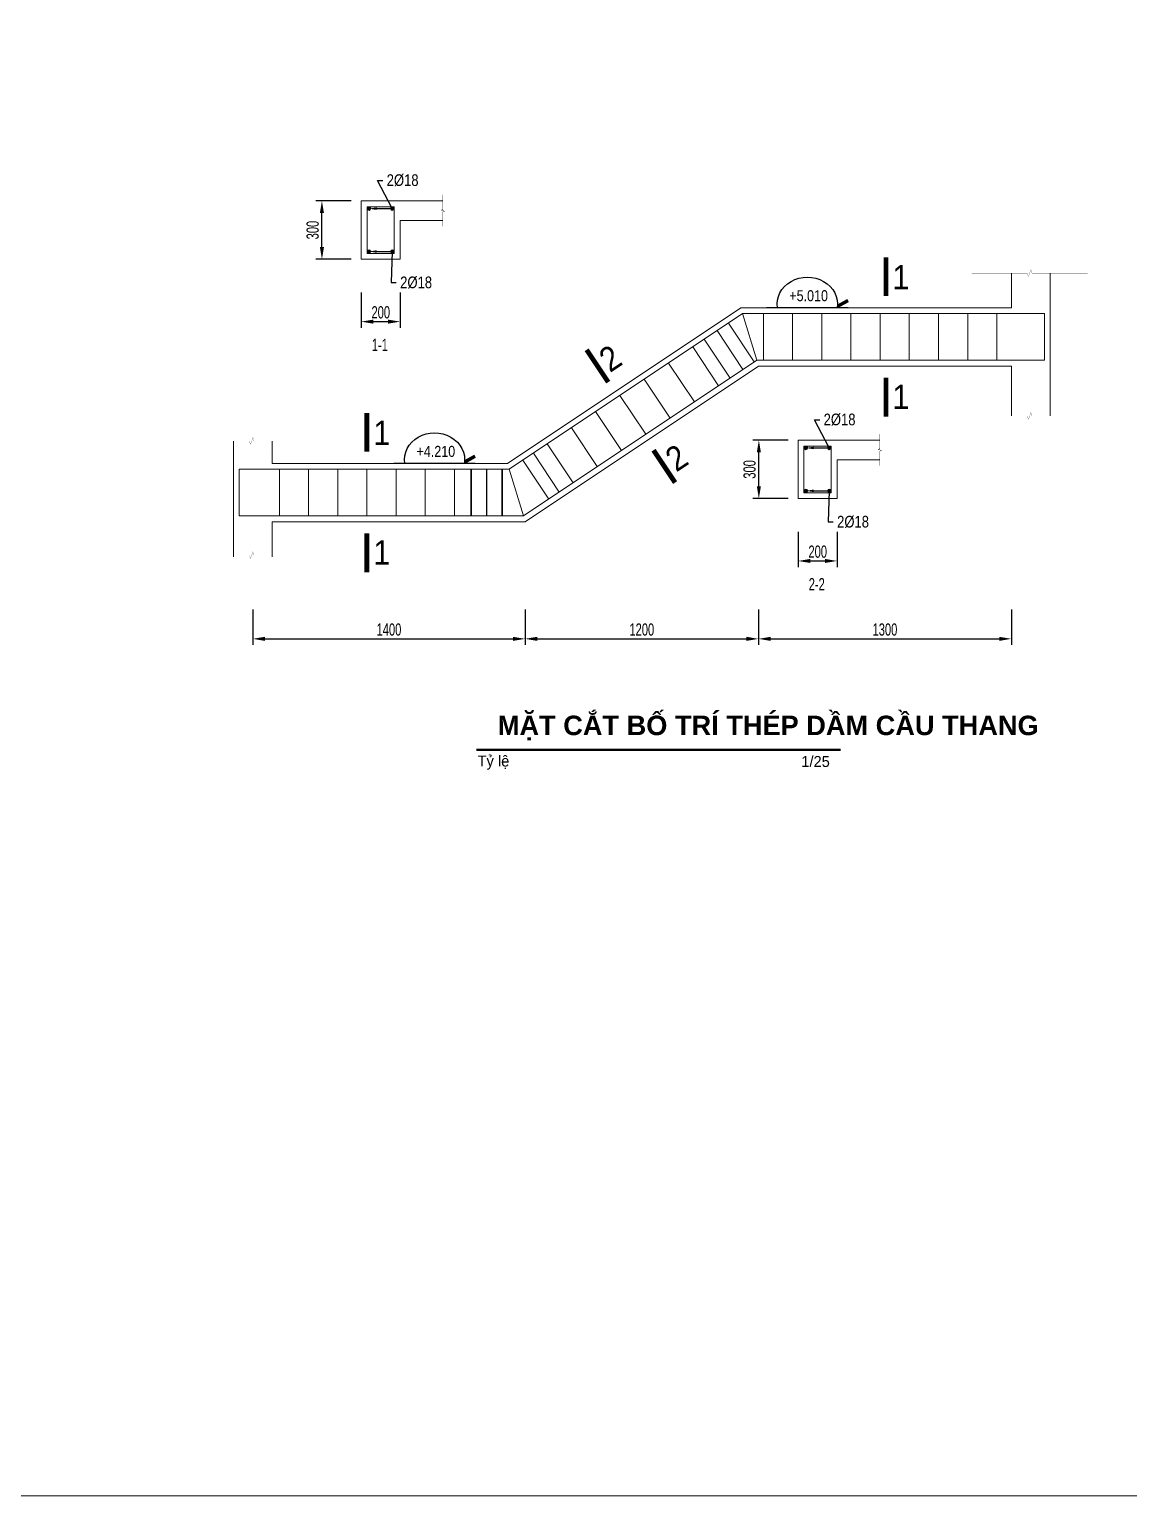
# Model space of a CAD drawing. Extents: x -1107188 to -523840, y 39692 to 514392.
# Drawn here: x -1080385 to -1057776, y 277792 to 307936 of the extents above; entities that cross this region are included whole.
import ezdxf
from ezdxf import colors
from ezdxf.entities.mleader import LeaderData, LeaderLine
from ezdxf.enums import TextEntityAlignment as Align
from ezdxf.math import Vec2, Vec3

# ---------------------------------------------------------------- set-up
doc = ezdxf.new("R2010")
doc.units = 0
doc.layers.get('0').update_dxf_attribs({"color": 255, "linetype": 'CONTINUOUS'})
doc.layers.get('DEFPOINTS').update_dxf_attribs({"linetype": 'CONTINUOUS'})
for name, color, linetype, lineweight in [('00-KH O SAN', 6, 'CONTINUOUS', 9), ('00-KICH THUOC', 6, 'CONTINUOUS', 9), ('00-NETBAO', 5, 'CONTINUOUS', 9), ('00-THEP', 1, 'CONTINUOUS', 18), ('Ap0314_Kh', 253, 'CONTINUOUS', 15)]:
    doc.layers.add(name, color=color, linetype=linetype, lineweight=lineweight)
doc.layers.add('TAGS', color=60, linetype='CONTINUOUS')
doc.layers.add('TEXT', color=7, linetype='CONTINUOUS')
doc.styles.add('Ap_Vni-helve', font='', dxfattribs={"width": 0.8, "height": 1})
doc.styles.add('KICHTHUOC', font='', dxfattribs={"width": 0.8})
doc.styles.add('SO BV', font='', dxfattribs={"height": 200})
doc.styles.add('SWISS-CONDENSE', font='')
doc.styles.add('TEN BV', font='', dxfattribs={"height": 350})
doc.styles.add('Title-Text-1', font='arial.ttf', dxfattribs={"width": 0.8, "height": 6})
doc.styles.add('VNI-HELVE-CONDENSEN', font='')
doc.styles.get('Ap_Vni-helve').set_extended_font_data('VNI-Helve')
doc.styles.get('KICHTHUOC').set_extended_font_data('VNI-Helve-Condense')
doc.styles.get('SO BV').set_extended_font_data('VNI-Helve-Condense')
doc.styles.get('SWISS-CONDENSE').set_extended_font_data('VNI-Swiss-Condense')
doc.styles.get('TEN BV').set_extended_font_data('VNI-Helve-Condense', bold=True)
doc.styles.get('VNI-HELVE-CONDENSEN').set_extended_font_data('VNI-Helve-Condense')
doc.dimstyles.new('DIM 25', dxfattribs={"dimtxt": 2.5, "dimasz": 2.5, "dimexe": 1.25, "dimexo": 0.625, "dimtad": 1, "dimdec": 0, "dimtxsty": 'KICHTHUOC', "dimcen": 2.5, "dimclrd": 1, "dimclre": 1, "dimclrt": 2, "dimadec": 0, "dimazin": 0, "dimtfac": 1, "dimtdec": 0, "dimtix": 1, "dimtmove": 0, "dimatfit": 3, "dimfxl": 6, "dimfxlon": 1, "dimarcsym": 0})

# ---------------------------------------------------------------- blocks, each defined once
blk = doc.blocks.new('*D1371')
at = {"layer": '00-KH O SAN', "color": 1, "lineweight": -2, "transparency": 16777216}
for p, q in [((-1075789, 296006), (-1075789, 295281)), ((-1070189, 296006), (-1070189, 295281)), ((-1075539, 295406), (-1070439, 295406))]:
    blk.add_line(p, q, dxfattribs=at)
at = {"layer": '00-KH O SAN', "color": 1, "transparency": 16777216}
for points in [[(-1075539, 295448), (-1075539, 295364), (-1075789, 295406)], [(-1070439, 295448), (-1070439, 295364), (-1070189, 295406)]]:
    blk.add_solid(points, dxfattribs=at)
at = {"layer": 'DEFPOINTS', "color": 0, "transparency": 16777216}
for p in [(-1075789, 297812), (-1070189, 297812), (-1070189, 295406)]:
    blk.add_point(p, dxfattribs=at)
at = {"layer": '00-KH O SAN', "color": 2, "transparency": 16777216, "insert": (-1072989, 295596), "char_height": 250, "attachment_point": 5, "style": 'KICHTHUOC'}
blk.add_mtext('1400', dxfattribs=at)
blk = doc.blocks.new('*D1375')
at = {"layer": '00-KH O SAN', "color": 1, "lineweight": -2, "transparency": 16777216}
for p, q in [((-1070189, 296006), (-1070189, 295281)), ((-1065389, 296006), (-1065389, 295281)), ((-1069939, 295406), (-1065639, 295406))]:
    blk.add_line(p, q, dxfattribs=at)
at = {"layer": '00-KH O SAN', "color": 1, "transparency": 16777216}
for points in [[(-1069939, 295448), (-1069939, 295364), (-1070189, 295406)], [(-1065639, 295448), (-1065639, 295364), (-1065389, 295406)]]:
    blk.add_solid(points, dxfattribs=at)
at = {"layer": 'DEFPOINTS', "color": 0, "transparency": 16777216}
for p in [(-1065389, 301012), (-1070189, 297812), (-1065389, 295406)]:
    blk.add_point(p, dxfattribs=at)
at = {"layer": '00-KH O SAN', "color": 2, "transparency": 16777216, "insert": (-1067789, 295596), "char_height": 250, "attachment_point": 5, "style": 'KICHTHUOC'}
blk.add_mtext('1200', dxfattribs=at)
blk = doc.blocks.new('*D1372')
at = {"layer": '00-KH O SAN', "color": 1, "lineweight": -2, "transparency": 16777216}
for p, q in [((-1065389, 296006), (-1065389, 295281)), ((-1060189, 296006), (-1060189, 295281)), ((-1065139, 295406), (-1060439, 295406))]:
    blk.add_line(p, q, dxfattribs=at)
at = {"layer": '00-KH O SAN', "color": 1, "transparency": 16777216}
for points in [[(-1065139, 295448), (-1065139, 295364), (-1065389, 295406)], [(-1060439, 295448), (-1060439, 295364), (-1060189, 295406)]]:
    blk.add_solid(points, dxfattribs=at)
at = {"layer": 'DEFPOINTS', "color": 0, "transparency": 16777216}
for p in [(-1065389, 301012), (-1060189, 301012), (-1060189, 295406)]:
    blk.add_point(p, dxfattribs=at)
at = {"layer": '00-KH O SAN', "color": 2, "transparency": 16777216, "insert": (-1062789, 295596), "char_height": 250, "attachment_point": 5, "style": 'KICHTHUOC'}
blk.add_mtext('1300', dxfattribs=at)
blk = doc.blocks.new('*U1369')
at = {"layer": '00-THEP'}
blk.add_line((0, -120), (0, 120), dxfattribs=at)
blk = doc.blocks.new('*U1370')
at = {"layer": '00-THEP', "color": 0, "linetype": 'ByBlock', "lineweight": -2, "transparency": 16777216}
for p in [(0, 0), (1, 0), (2, 0), (3, 0)]:
    blk.add_blockref('*U1369', p, dxfattribs=at)
blk = doc.blocks.new('*U1361')
at = {"layer": '00-THEP', "xscale": 4, "yscale": 4, "zscale": 4}
blk.add_blockref('*U1370', (-6, 0), dxfattribs=at)
blk = doc.blocks.new('*U1368')
at = {"layer": '00-THEP', "color": 0, "linetype": 'ByBlock', "lineweight": -2, "transparency": 16777216}
for p in [(0, 0), (320, 0), (640, 0)]:
    blk.add_blockref('*U1361', p, dxfattribs=at)
blk = doc.blocks.new('*D1379')
at = {"layer": '00-KH O SAN', "color": 1, "lineweight": -2, "transparency": 16777216}
for p, q in [((-1073559, 302527), (-1073559, 301802)), ((-1072759, 302527), (-1072759, 301802)), ((-1073309, 301927), (-1073009, 301927))]:
    blk.add_line(p, q, dxfattribs=at)
at = {"layer": '00-KH O SAN', "color": 1, "transparency": 16777216}
for points in [[(-1073309, 301968), (-1073309, 301885), (-1073559, 301927)], [(-1073009, 301968), (-1073009, 301885), (-1072759, 301927)]]:
    blk.add_solid(points, dxfattribs=at)
at = {"layer": 'DEFPOINTS', "color": 0, "transparency": 16777216}
for p in [(-1073559, 303209), (-1072759, 303209), (-1072759, 301927)]:
    blk.add_point(p, dxfattribs=at)
at = {"layer": '00-KH O SAN', "color": 2, "transparency": 16777216, "insert": (-1073157, 302117), "char_height": 250, "attachment_point": 5, "style": 'KICHTHUOC'}
blk.add_mtext('200', dxfattribs=at)
blk = doc.blocks.new('*D1376')
at = {"layer": '00-KH O SAN', "color": 1, "lineweight": -2, "transparency": 16777216}
for p, q in [((-1073767, 304409), (-1074492, 304409)), ((-1074367, 303459), (-1074367, 304159)), ((-1073767, 303209), (-1074492, 303209))]:
    blk.add_line(p, q, dxfattribs=at)
at = {"layer": '00-KH O SAN', "color": 1, "transparency": 16777216}
for points in [[(-1074409, 304159), (-1074325, 304159), (-1074367, 304409)], [(-1074409, 303459), (-1074325, 303459), (-1074367, 303209)]]:
    blk.add_solid(points, dxfattribs=at)
at = {"layer": 'DEFPOINTS', "color": 0, "transparency": 16777216}
for p in [(-1074367, 304409), (-1073559, 304409), (-1073559, 303209)]:
    blk.add_point(p, dxfattribs=at)
at = {"layer": '00-KH O SAN', "color": 2, "transparency": 16777216, "insert": (-1074557, 303809), "char_height": 250, "attachment_point": 5, "rotation": 90, "style": 'KICHTHUOC'}
blk.add_mtext('300', dxfattribs=at)
blk = doc.blocks.new('*D1377')
at = {"layer": '00-KH O SAN', "color": 1, "lineweight": -2, "transparency": 16777216}
for p, q in [((-1064574, 297607), (-1064574, 296882)), ((-1063774, 297607), (-1063774, 296882)), ((-1064324, 297007), (-1064024, 297007))]:
    blk.add_line(p, q, dxfattribs=at)
at = {"layer": '00-KH O SAN', "color": 1, "transparency": 16777216}
for points in [[(-1064324, 297049), (-1064324, 296966), (-1064574, 297007)], [(-1064024, 297049), (-1064024, 296966), (-1063774, 297007)]]:
    blk.add_solid(points, dxfattribs=at)
at = {"layer": 'DEFPOINTS', "color": 0, "transparency": 16777216}
for p in [(-1064574, 298289), (-1063774, 298289), (-1063774, 297007)]:
    blk.add_point(p, dxfattribs=at)
at = {"layer": '00-KH O SAN', "color": 2, "transparency": 16777216, "insert": (-1064171, 297197), "char_height": 250, "attachment_point": 5, "style": 'KICHTHUOC'}
blk.add_mtext('200', dxfattribs=at)
blk = doc.blocks.new('*D1378')
at = {"layer": '00-KH O SAN', "color": 1, "lineweight": -2, "transparency": 16777216}
for p, q in [((-1064782, 299489), (-1065507, 299489)), ((-1065382, 298539), (-1065382, 299239)), ((-1064782, 298289), (-1065507, 298289))]:
    blk.add_line(p, q, dxfattribs=at)
at = {"layer": '00-KH O SAN', "color": 1, "transparency": 16777216}
for points in [[(-1065423, 299239), (-1065340, 299239), (-1065382, 299489)], [(-1065423, 298539), (-1065340, 298539), (-1065382, 298289)]]:
    blk.add_solid(points, dxfattribs=at)
at = {"layer": 'DEFPOINTS', "color": 0, "transparency": 16777216}
for p in [(-1065382, 299489), (-1064574, 299489), (-1064574, 298289)]:
    blk.add_point(p, dxfattribs=at)
at = {"layer": '00-KH O SAN', "color": 2, "transparency": 16777216, "insert": (-1065572, 298889), "char_height": 250, "attachment_point": 5, "rotation": 90, "style": 'KICHTHUOC'}
blk.add_mtext('300', dxfattribs=at)
blk = doc.blocks.new('CAODO')
at = {"layer": 'TAGS', "linetype": 'Continuous'}
h = blk.add_hatch(color=256, dxfattribs=at)
edge = h.paths.add_edge_path()
edge.add_line((-907, 181), (-931, 138))
edge.add_line((-931, 138), (-681, 0))
edge.add_ellipse((0, 87), major_axis=(688, 0), ratio=0.890858, start_angle=182.4779, end_angle=188.1666, ccw=False)
edge.add_line((-687, 61), (-907, 181))
for p, q in [((-931, 138), (-907, 181)), ((-931, 138), (-681, 0)), ((-931, 0), (931, 0)), ((-907, 181), (-687, 61))]:
    blk.add_line(p, q, dxfattribs=at)
blk.add_ellipse((0, 87), major_axis=(688, 0), ratio=0.890858, start_param=-0.142534, end_param=3.284126, dxfattribs=at)
at = {"layer": 'TAGS', "linetype": 'Continuous', "style": 'VNI-HELVE-CONDENSEN'}
blk.add_attdef('0.000', text='', height=250, dxfattribs=at).set_placement((0, 232), align=Align.MIDDLE_CENTER)
blk = doc.blocks.new('*U1362')
at = {"layer": '00-THEP'}
blk.add_line((0, -480), (0, 480), dxfattribs=at)
blk = doc.blocks.new('*U1363')
at = {"layer": '00-THEP', "color": 0, "linetype": 'ByBlock', "lineweight": -2, "transparency": 16777216}
for p in [(0, 0), (600, 0), (1200, 0), (1800, 0), (2400, 0), (3000, 0), (3600, 0)]:
    blk.add_blockref('*U1362', p, dxfattribs=at)
blk = doc.blocks.new('*U1364')
at = {"layer": '00-THEP'}
blk.add_line((0, -480), (0, 480), dxfattribs=at)
blk = doc.blocks.new('*U1365')
at = {"layer": '00-THEP', "color": 0, "linetype": 'ByBlock', "lineweight": -2, "transparency": 16777216}
for p in [(0, 0), (600, 0), (1200, 0), (1800, 0), (2400, 0), (3000, 0), (3600, 0), (4200, 0), (4800, 0)]:
    blk.add_blockref('*U1364', p, dxfattribs=at)
blk = doc.blocks.new('*U1366')
at = {"layer": '00-THEP'}
blk.add_line((0, -480), (0, 480), dxfattribs=at)
blk = doc.blocks.new('*U1367')
at = {"layer": '00-THEP', "color": 0, "linetype": 'ByBlock', "lineweight": -2, "transparency": 16777216}
for p in [(0, 0), (600, 0), (1200, 0), (1800, 0), (2400, 0), (3000, 0), (3600, 0), (4200, 0), (4800, 0)]:
    blk.add_blockref('*U1366', p, dxfattribs=at)
blk = doc.blocks.new('KHUNGTEN')
at = {"color": 3, "linetype": 'Continuous'}
blk.add_lwpolyline([(-593153, 218392), (-593153, 276792), (-510153, 276792), (-510153, 218392)], close=True, dxfattribs=at)
at = {"style": 'TEN BV'}
for tag, p in [('TEB_BV', (-518299, 222628)), ('LOAI_BV', (-511918, 220684)), ('TL', (-512164, 219751))]:
    blk.add_attdef(tag, p, '', height=350, dxfattribs=at)
at = {"style": 'SO BV'}
for tag, p in [('SOBV', (-510673, 221020)), ('TONGSOBV', (-510673, 220591))]:
    blk.add_attdef(tag, text='', height=200, dxfattribs=at).set_placement(p, align=Align.CENTER)

msp = doc.modelspace()

# ---------------------------------------------------------------- hatches: boundary and pattern name
at = {"layer": '00-THEP'}
h = msp.add_hatch(color=256, dxfattribs=at)
h.dxf.hatch_style = 1
edge = h.paths.add_edge_path()
edge.add_arc((-1073398.388, 304249.319), 36, 0, 360)
h = msp.add_hatch(color=256, dxfattribs=at)
h.dxf.hatch_style = 1
edge = h.paths.add_edge_path()
edge.add_arc((-1072919.305, 304249.319), 36, 0, 360)
h = msp.add_hatch(color=256, dxfattribs=at)
h.dxf.hatch_style = 1
edge = h.paths.add_edge_path()
edge.add_arc((-1073398.388, 303368.278), 36, 0, 360)
h = msp.add_hatch(color=256, dxfattribs=at)
h.dxf.hatch_style = 1
edge = h.paths.add_edge_path()
edge.add_arc((-1072919.305, 303368.278), 36, 0, 360)
h = msp.add_hatch(color=256, dxfattribs=at)
h.dxf.hatch_style = 1
edge = h.paths.add_edge_path()
edge.add_arc((-1064413.077, 299329.72), 36, 0, 360)
h = msp.add_hatch(color=256, dxfattribs=at)
h.dxf.hatch_style = 1
edge = h.paths.add_edge_path()
edge.add_arc((-1063933.993, 299329.72), 36, 0, 360)
h = msp.add_hatch(color=256, dxfattribs=at)
h.dxf.hatch_style = 1
edge = h.paths.add_edge_path()
edge.add_arc((-1064413.077, 298448.679), 36, 0, 360)
h = msp.add_hatch(color=256, dxfattribs=at)
h.dxf.hatch_style = 1
edge = h.paths.add_edge_path()
edge.add_arc((-1063933.993, 298448.679), 36, 0, 360)

# ---------------------------------------------------------------- linework, layer by layer
at = {"layer": '00-NETBAO'}
for p, q in [((-1072758.846, 304408.799), (-1071878.121, 304408.799)), ((-1072758.846, 304008.799), (-1071878.121, 304008.799)), ((-1063773.535, 299489.199), (-1062892.809, 299489.199)), ((-1063773.535, 299089.199), (-1062892.809, 299089.199))]:
    msp.add_line(p, q, dxfattribs=at)
for points in [[(-1071878.121, 304533.799, 8, 8, 0), (-1071878.121, 304233.799, 8, 8, 0), (-1071912.464, 304221.299, 8, 8, 0), (-1071843.777, 304196.299, 8, 8, 0), (-1071878.121, 304183.799, 8, 8, 0), (-1071878.121, 303883.799, 0, 0, 0)], [(-1062892.809, 299614.199, 8, 8, 0), (-1062892.809, 299314.199, 8, 8, 0), (-1062927.153, 299301.699, 8, 8, 0), (-1062858.466, 299276.699, 8, 8, 0), (-1062892.809, 299264.199, 8, 8, 0), (-1062892.809, 298964.199, 0, 0, 0)]]:
    msp.add_lwpolyline(points, format="xyseb", dxfattribs=at)
for points in [[(-1072758.846, 304408.799), (-1073558.846, 304408.799), (-1073558.846, 303208.799), (-1072758.846, 303208.799), (-1072758.846, 304008.799)], [(-1060188.6, 302211.843), (-1060188.6, 302921.503)], [(-1059388.6, 299987.491), (-1059388.6, 302921.503)], [(-1075388.6, 299011.843), (-1070551.931, 299011.843), (-1065751.931, 302211.843), (-1060188.6, 302211.843)], [(-1075388.6, 297093.363), (-1075388.6, 297811.843), (-1070188.6, 297811.843), (-1065388.6, 301011.843), (-1060188.6, 301011.843), (-1060188.6, 299987.491)], [(-1076188.6, 297093.363), (-1076188.6, 299471.72)], [(-1075388.6, 299011.843), (-1075388.6, 299471.72)], [(-1063773.535, 299489.199), (-1064573.535, 299489.199), (-1064573.535, 298289.199), (-1063773.535, 298289.199), (-1063773.535, 299089.199)]]:
    msp.add_lwpolyline(points, dxfattribs=at)
at = {"layer": '00-THEP'}
for p, q in [((-1065715.598, 302091.843), (-1065424.933, 301131.843)), ((-1066007.73, 301897.087), (-1065475.218, 301098.319)), ((-1066507.149, 301564.142), (-1065974.637, 300765.373)), ((-1070224.933, 297931.843), (-1065424.933, 301131.843)), ((-1065424.933, 301131.843), (-1059508.6, 301131.843)), ((-1070018.459, 299223.268), (-1069485.947, 298424.5)), ((-1070515.598, 298891.843), (-1070224.933, 297931.843)), ((-1076068.6, 297931.843), (-1070224.933, 297931.843))]:
    msp.add_line(p, q, dxfattribs=at)
for points in [[(-1073438.846, 303328.799), (-1072878.846, 303328.799), (-1072878.846, 304288.799), (-1073438.846, 304288.799)], [(-1064453.535, 298409.199), (-1063893.535, 298409.199), (-1063893.535, 299369.199), (-1064453.535, 299369.199)]]:
    msp.add_lwpolyline(points, close=True, dxfattribs=at)
at = {"layer": '00-THEP', "linetype": 'Continuous'}
for points in [[(-1061007.314, 302921.503, 4, 4, 0), (-1059862.783, 302921.503, 4, 4, 0), (-1059837.783, 302852.816, 4, 4, 0), (-1059787.783, 302990.19, 4, 4, 0), (-1059762.783, 302921.503, 4, 4, 0), (-1058618.253, 302921.503, 0, 0, 0)], [(-1061007.314, 299987.491, 4, 4, 0), (-1059862.783, 299987.491, 4, 4, 0), (-1059837.783, 299918.804, 4, 4, 0), (-1059787.783, 300056.178, 4, 4, 0), (-1059762.783, 299987.491, 4, 4, 0), (-1058618.253, 299987.491, 0, 0, 0)], [(-1077007.314, 299471.72, 4, 4, 0), (-1075862.783, 299471.72, 4, 4, 0), (-1075837.783, 299403.033, 4, 4, 0), (-1075787.783, 299540.407, 4, 4, 0), (-1075762.783, 299471.72, 4, 4, 0), (-1074618.253, 299471.72, 0, 0, 0)], [(-1077007.314, 297121.958, 4, 4, 0), (-1075862.783, 297121.958, 4, 4, 0), (-1075837.783, 297053.271, 4, 4, 0), (-1075787.783, 297190.645, 4, 4, 0), (-1075762.783, 297121.958, 4, 4, 0), (-1074618.253, 297121.958, 0, 0, 0)]]:
    msp.add_lwpolyline(points, format="xyseb", dxfattribs=at)
at = {"layer": '00-THEP'}
for points in [[(-1076068.6, 298891.843), (-1070515.598, 298891.843), (-1065715.598, 302091.843), (-1059508.6, 302091.843)], [(-1059508.6, 301131.843), (-1059508.6, 302091.843)], [(-1076068.6, 297931.843), (-1076068.6, 298891.843)]]:
    msp.add_lwpolyline(points, dxfattribs=at)
for centre in [(-1073398.388, 304249.319), (-1072919.305, 304249.319), (-1073398.388, 303368.278), (-1072919.305, 303368.278), (-1064413.077, 299329.72), (-1063933.993, 299329.72), (-1064413.077, 298448.679), (-1063933.993, 298448.679)]:
    msp.add_circle(centre, 36, dxfattribs=at)
at = {"layer": 'Ap0314_Kh', "const_width": 100}
for points in [[(-1062767.581, 302451.298), (-1062767.581, 303251.298)], [(-1068478.989, 300681.593), (-1068922.749, 301347.233)], [(-1062767.581, 300772.387), (-1062767.581, 299972.387)], [(-1073442.86, 299251.298), (-1073442.86, 300051.298)], [(-1067547.697, 299284.655), (-1067103.937, 298619.015)], [(-1073442.86, 297572.387), (-1073442.86, 296772.387)]]:
    msp.add_lwpolyline(points, dxfattribs=at)
at = {"layer": 'TEXT', "color": 7, "linetype": 'ByBlock', "const_width": 48.75}
msp.add_lwpolyline([(-1063697.773, 293126.419), (-1070008.394, 293126.419), (-1063697.773, 293126.419), (-1071192.598, 293126.419)], dxfattribs=at)

# ---------------------------------------------------------------- block references
at = {"layer": '00-KICH THUOC'}
msp.add_blockref('KHUNGTEN', (-513535.14, 59400), dxfattribs=at)
at = {"layer": '00-THEP'}
for name, p in [('*U1365', (-1065287.353, 301611.843)), ('*U1363', (-1075242.86, 298411.843)), ('*U1368', (-1071299.268, 298411.843))]:
    msp.add_blockref(name, p, dxfattribs=at)
at = {"layer": '00-THEP', "rotation": 33.69006752601731}
msp.add_blockref('*U1367', (-1069969.179, 298679.233), dxfattribs=at)
at = {"layer": 'TAGS', "linetype": 'Continuous'}
ref = msp.add_blockref('CAODO', (-1064385.04, 302211.843), dxfattribs=dict(at, xscale=-0.9000000001396984, yscale=0.9000000001396984, zscale=0.9))
ref.add_attrib('0.000', '+5.010', dxfattribs={"color": 7, "linetype": 'Continuous', "height": 225, "style": 'VNI-HELVE-CONDENSEN'}).set_placement((-1064358.207, 302459.941), align=Align.MIDDLE_CENTER)
ref = msp.add_blockref('CAODO', (-1072051.121, 299011.843), dxfattribs=dict(at, xscale=-0.9000000001396984, yscale=0.9000000001396984, zscale=0.9))
ref.add_attrib('0.000', '+4.210', dxfattribs={"color": 7, "linetype": 'Continuous', "height": 225, "style": 'VNI-HELVE-CONDENSEN'}).set_placement((-1072024.289, 299259.941), align=Align.MIDDLE_CENTER)

# ---------------------------------------------------------------- texts
at = {"layer": '00-THEP', "color": 2, "char_height": 250, "attachment_point": 5, "style": 'KICHTHUOC'}
for s, insert in [('1-1', (-1073175.934, 301448.736)), ('2-2', (-1064190.623, 296529.137))]:
    msp.add_mtext(s, dxfattribs=dict(at, insert=insert))
at = {"layer": 'Ap0314_Kh', "style": 'Ap_Vni-helve', "width": 0.9}
for p in [(-1062461.057, 302840.968), (-1062461.057, 300382.718), (-1073136.335, 299640.968), (-1073136.335, 297182.718)]:
    msp.add_attdef('1', text='1', height=500, dxfattribs=at).set_placement(p, align=Align.MIDDLE)
for p in [(-1068440.095, 301175.847), (-1067076.504, 299130.459)]:
    msp.add_attdef('2', text='1', height=500, rotation=33.6900675, dxfattribs=at).set_placement(p, align=Align.MIDDLE)
at = {"layer": 'TEXT', "color": 7, "insert": (-1070750.179, 293827.018), "char_height": 400, "attachment_point": 1, "style": 'SWISS-CONDENSE'}
msp.add_mtext('{\\fVNI-Avo|b1|i0|c0|p2;M\\fArial|b1|i0|c0|p34;ẶT CẮT BỐ TRÍ THÉP DẦM CẦU THANG}', dxfattribs=at)
at = {"layer": 'TEXT', "color": 7, "linetype": 'ByBlock', "char_height": 225, "attachment_point": 1, "style": 'SWISS-CONDENSE'}
for s, insert in [('{\\fVNI-Avo|b0|i0|c0|p2;Tyû leä}', (-1071165.578, 293007.552)), ('{\\fVNI-Avo|b0|i0|c0|p2;1/25}', (-1064507.869, 292997.579))]:
    msp.add_mtext(s, dxfattribs=dict(at, insert=insert))

# ---------------------------------------------------------------- dimensions: what is measured, and where the dimension line sits
at = {"layer": '00-KH O SAN'}
for base, p1, p2, picture, middle in [((-1074366.879, 304408.799), (-1073558.846, 303208.799), (-1073558.846, 304408.799), '*D1376', (-1074557.046, 303808.799)), ((-1065381.568, 299489.199), (-1064573.535, 298289.199), (-1064573.535, 299489.199), '*D1378', (-1065571.734, 298889.199))]:
    dim = msp.add_linear_dim(base=base, p1=p1, p2=p2, angle=90, dimstyle='DIM 25', override={"dimscale": 100, "dimlfac": 0.25, "dimfrac": 2}, dxfattribs=at)
    dim.commit()
    dim.dimension.update_dxf_attribs({"geometry": picture, "text_midpoint": middle})
for base, p1, p2, picture, middle in [((-1072758.846, 301926.824), (-1073558.846, 303208.799), (-1072758.846, 303208.799), '*D1379', (-1073156.647, 301926.824)), ((-1063773.535, 297007.224), (-1064573.535, 298289.199), (-1063773.535, 298289.199), '*D1377', (-1064171.336, 297007.224))]:
    dim = msp.add_linear_dim(base=base, p1=p1, p2=p2, dimstyle='DIM 25', override={"dimscale": 100, "dimlfac": 0.25, "dimfrac": 2}, dxfattribs=at)
    dim.commit()
    dim.dimension.update_dxf_attribs({"geometry": picture, "text_midpoint": middle, "dimtype": 160})
for base, p1, p2, picture, middle in [((-1065388.6, 295405.899), (-1070188.6, 297811.843), (-1065388.6, 301011.843), '*D1375', (-1067788.6, 295596.065)), ((-1060188.6, 295405.899), (-1065388.6, 301011.843), (-1060188.6, 301011.843), '*D1372', (-1062788.6, 295596.065)), ((-1070188.6, 295405.899), (-1075788.6, 297811.843), (-1070188.6, 297811.843), '*D1371', (-1072988.6, 295596.065))]:
    dim = msp.add_linear_dim(base=base, p1=p1, p2=p2, dimstyle='DIM 25', override={"dimscale": 100, "dimlfac": 0.25, "dimfrac": 2}, dxfattribs=at)
    dim.commit()
    dim.dimension.update_dxf_attribs({"geometry": picture, "text_midpoint": middle})

# ---------------------------------------------------------------- leaders
at = {"layer": '00-KICH THUOC'}
ml = msp.add_multileader_mtext('Standard', dxfattribs=at)
ml.set_content('2%%C18', color=256, style='Title-Text-1')
ml.set_leader_properties()
ml.build(insert=Vec2(0, 0))
ml.multileader.update_dxf_attribs({"text_right_attachment_type": 6, "dogleg_length": 0.36, "arrow_head_size": 160})
ctx = ml.context
ctx.base_point, ctx.char_height, ctx.arrow_head_size, ctx.landing_gap_size, ctx.plane_origin = Vec3(-1073115.583, 304830.942), 240, 160, 80, Vec3(-1073690.375, 305469.741)
ctx.right_attachment = 6
notes = []
notes.append((ctx, [(0, (1, 1, 0), (-1073222.591, 304830.942), (1, 0), 107.008, [(1, [(-1073398.388, 304249.319), (-1072919.305, 304249.319)], 0, [])])]))
ctx.mtext.insert, ctx.mtext.flow_direction = Vec3(-1073035.583, 304955.772), 5
ml = msp.add_multileader_mtext('Standard', dxfattribs=at)
ml.set_content('2%%C18', color=256, style='Title-Text-1')
ml.set_leader_properties()
ml.build(insert=Vec2(0, 0))
ml.multileader.update_dxf_attribs({"text_right_attachment_type": 6, "dogleg_length": 0.36, "arrow_head_size": 160})
ctx = ml.context
ctx.base_point, ctx.char_height, ctx.arrow_head_size, ctx.landing_gap_size, ctx.plane_origin = Vec3(-1072837.996, 302729.479), 240, 160, 80, Vec3(-1073412.788, 303368.278)
ctx.right_attachment = 6
notes.append((ctx, [(0, (1, 1, 0), (-1072945.004, 302729.479), (1, 0), 107.008, [(1, [(-1073398.388, 303368.278), (-1072919.305, 303368.278)], 0, [])])]))
ctx.mtext.insert, ctx.mtext.flow_direction = Vec3(-1072757.996, 302854.309), 5
ml = msp.add_multileader_mtext('Standard', dxfattribs=at)
ml.set_content('2%%C18', color=256, style='Title-Text-1')
ml.set_leader_properties()
ml.build(insert=Vec2(0, 0))
ml.multileader.update_dxf_attribs({"text_right_attachment_type": 6, "dogleg_length": 0.36, "arrow_head_size": 160})
ctx = ml.context
ctx.base_point, ctx.char_height, ctx.arrow_head_size, ctx.landing_gap_size, ctx.plane_origin = Vec3(-1064130.272, 299911.343), 240, 160, 80, Vec3(-1064705.064, 300550.142)
ctx.right_attachment = 6
notes.append((ctx, [(0, (1, 1, 0), (-1064237.279, 299911.343), (1, 0), 107.008, [(1, [(-1064413.077, 299329.72), (-1063933.993, 299329.72)], 0, [])])]))
ctx.mtext.insert, ctx.mtext.flow_direction = Vec3(-1064050.272, 300036.172), 5
ml = msp.add_multileader_mtext('Standard', dxfattribs=at)
ml.set_content('2%%C18', color=256, style='Title-Text-1')
ml.set_leader_properties()
ml.build(insert=Vec2(0, 0))
ml.multileader.update_dxf_attribs({"text_right_attachment_type": 6, "dogleg_length": 0.36, "arrow_head_size": 160})
ctx = ml.context
ctx.base_point, ctx.char_height, ctx.arrow_head_size, ctx.landing_gap_size, ctx.plane_origin = Vec3(-1063852.684, 297809.88), 240, 160, 80, Vec3(-1064427.477, 298448.679)
ctx.right_attachment = 6
notes.append((ctx, [(0, (1, 1, 0), (-1063959.692, 297809.88), (1, 0), 107.008, [(1, [(-1064413.077, 298448.679), (-1063933.993, 298448.679)], 0, [])])]))
ctx.mtext.insert, ctx.mtext.flow_direction = Vec3(-1063772.684, 297934.709), 5
for ctx, leaders in notes:
    for number, flags, end, landing, length, lines in leaders:
        leader = LeaderData()
        leader.index, (leader.has_last_leader_line, leader.has_dogleg_vector, leader.attachment_direction) = number, flags
        leader.last_leader_point, leader.dogleg_vector, leader.dogleg_length = Vec3(end), Vec3(landing), length
        for number, points, colour, breaks in lines:
            line = LeaderLine()
            line.index, line.vertices, line.color, line.breaks = number, Vec3.list(points), colors.encode_raw_color(colour), breaks
            leader.lines.append(line)
        ctx.leaders.append(leader)

doc.saveas('drawing.dxf')
